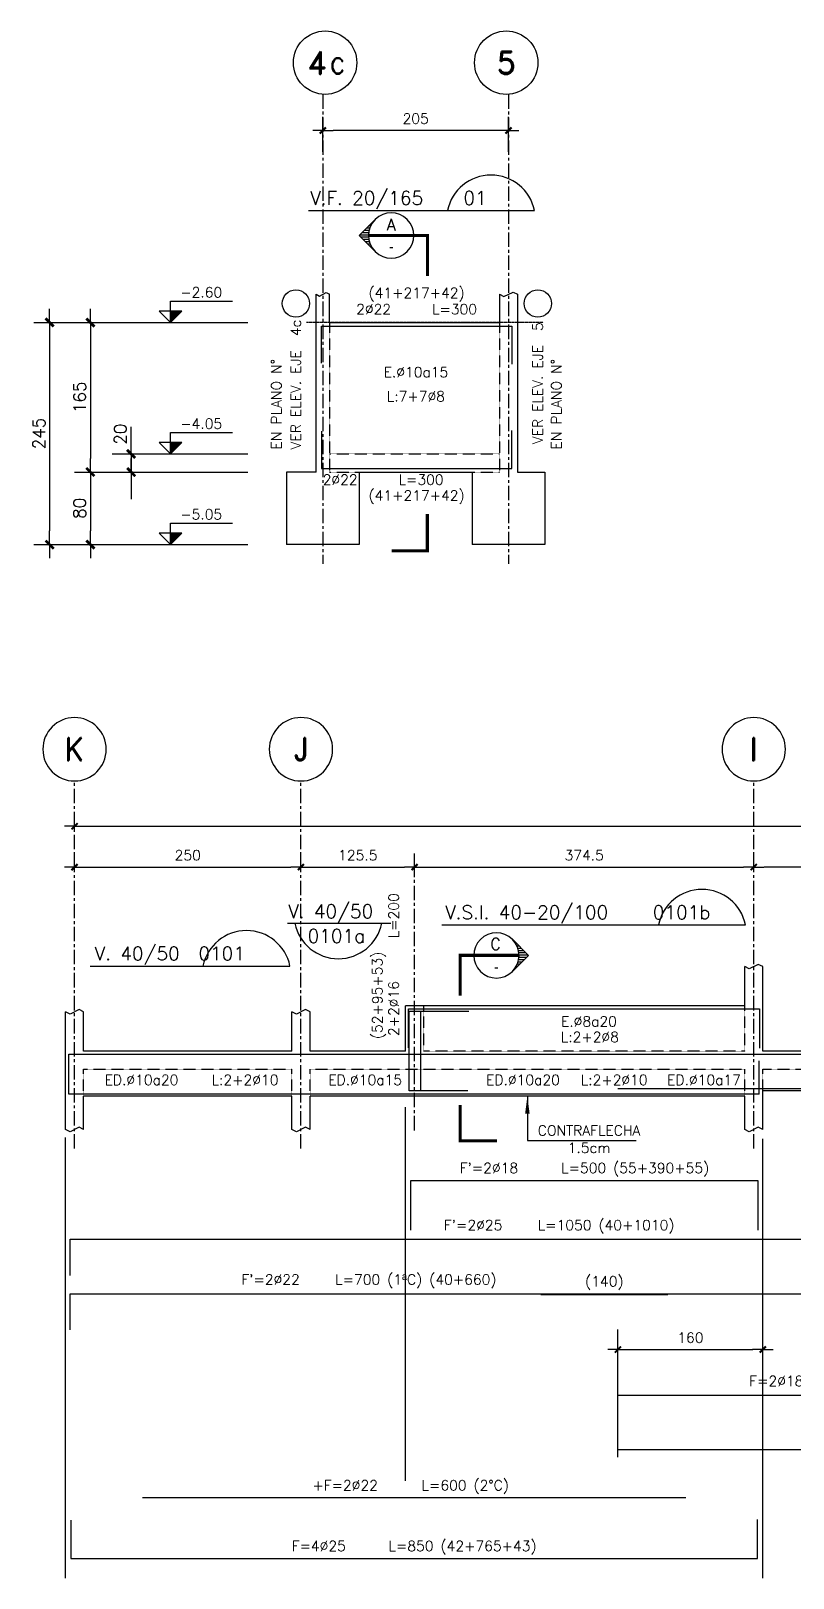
# Model space of a CAD drawing. Header units: millimetres. Extents: x 301 to 4303, y -474 to 2963.
# Drawn here: x 301 to 1142, y 1256 to 2963 of the extents above; entities that cross this region are included whole.
import ezdxf
from ezdxf.enums import TextEntityAlignment as Align

# ---------------------------------------------------------------- set-up
doc = ezdxf.new("R2010")
doc.units = ezdxf.units.MM
doc.header["$LTSCALE"] = 0.5
doc.linetypes.add('CENTER', pattern=[50.8, 31.75, -6.35, 6.35, -6.35])
doc.linetypes.add('DASHED', pattern=[0.75, 0.5, -0.25])
for name, color, linetype in [('A-LINEA 015', 6, 'Continuous'), ('CONTORNO', 3, 'Continuous'), ('CONTORNOS', 3, 'Continuous'), ('COTAS', 5, 'Continuous'), ('COTAS1', 2, 'Continuous'), ('Cotas2', 1, 'Continuous'), ('EJES', 1, 'CENTER'), ('fe', 7, 'Continuous'), ('NIVELES', 3, 'Continuous'), ('RADIER', 1, 'DASHED'), ('SEGMENTOS1', 2, 'DASHED'), ('TEXTOS-SM', 3, 'Continuous'), ('TEXTOS1', 9, 'Continuous')]:
    doc.layers.add(name, color=color, linetype=linetype)
doc.styles.add('ROMAND', font='romand')
doc.styles.add('ROMANS', font='romans')
doc.styles.add('ROMANS0', font='romans.shx')
doc.styles.get("Standard").update_dxf_attribs({"font": 'techl___.ttf'})
doc.dimstyles.new('ING-50', dxfattribs={"dimscale": 5, "dimtxt": 2.25, "dimasz": 2.25, "dimexe": 3, "dimexo": 0, "dimgap": 1.5, "dimtad": 1, "dimdec": 1, "dimzin": 12, "dimdsep": 46, "dimtxsty": 'ROMANS', "dimblk1": 'TICK1', "dimblk2": 'TICK1', "dimsah": 1, "dimcen": 0.09, "dimclrd": 2, "dimclre": 1, "dimclrt": 3, "dimadec": 1, "dimazin": 3, "dimtfac": 1, "dimtdec": 1, "dimtix": 1, "dimtmove": 2, "dimatfit": 3, "dimfxl": 3, "dimtolj": 1, "dimtzin": 12, "dimarcsym": 0})
doc.dimstyles.new('ING50', dxfattribs={"dimscale": 50, "dimtxt": 0.27, "dimasz": 0.3, "dimexe": 0.2, "dimexo": 1, "dimgap": 0.1, "dimtad": 1, "dimzin": 12, "dimdsep": 46, "dimtxsty": 'ROMANS', "dimblk1": 'TICK1', "dimblk2": 'TICK1', "dimsah": 1, "dimcen": 0.09, "dimse1": 1, "dimse2": 1, "dimclrd": 2, "dimclre": 4, "dimclrt": 3, "dimadec": 0, "dimazin": 0, "dimtfac": 1, "dimtix": 1, "dimtmove": 2, "dimatfit": 3, "dimldrblk": 'TICK1', "dimfxl": 1, "dimtolj": 1, "dimtzin": 12, "dimarcsym": 0})

# ---------------------------------------------------------------- blocks, each defined once
blk = doc.blocks.new('EJE-1')
at = {"color": 3, "linetype": 'Continuous'}
blk.add_circle((0, 0), 35, dxfattribs=at)
at = {"color": 5, "linetype": 'Continuous', "style": 'ROMAND'}
blk.add_attdef('0', text='', height=25, dxfattribs=at).set_placement((0.2, 0), align=Align.MIDDLE)
blk = doc.blocks.new('TICK1')
at = {"color": 2}
for points in [[(0, 0), (-1, 0)], [(0, 0), (1, 0)]]:
    blk.add_lwpolyline(points, dxfattribs=at)
at = {"color": 2, "const_width": 0.2}
blk.add_lwpolyline([(-0.3, -0.3), (0.3, 0.3)], dxfattribs=at)
blk = doc.blocks.new('*D261')
at = {"layer": 'Defpoints', "color": 0, "ltscale": 0.5}
for p in [(623, 2852.7), (623, 2829.3), (828, 2829.3)]:
    blk.add_point(p, dxfattribs=at)
at = {"layer": 'TEXTOS1', "color": 1, "lineweight": -2, "ltscale": 0.5}
for p, q in [((623, 2829.3), (623, 2867.7)), ((828, 2829.3), (828, 2867.7))]:
    blk.add_line(p, q, dxfattribs=at)
at = {"layer": 'TEXTOS1', "color": 2, "lineweight": -2, "ltscale": 0.5}
blk.add_line((816.7, 2852.7), (634.2, 2852.7), dxfattribs=at)
at = {"layer": 'TEXTOS1', "color": 2, "lineweight": -2, "ltscale": 0.5, "xscale": 11.25, "yscale": 11.25, "zscale": 11.25}
for p, rotation in [((623, 2852.7), 179.9999999999959), ((828, 2852.7), 359.999999999996)]:
    blk.add_blockref('TICK1', p, dxfattribs=dict(at, rotation=rotation))
at = {"layer": 'TEXTOS1', "color": 3, "ltscale": 0.5, "insert": (725.5, 2865.8), "char_height": 11.25, "attachment_point": 5, "style": 'ROMANS'}
blk.add_mtext('\\A1;205', dxfattribs=at)
blk = doc.blocks.new('eje-3')
at = {"color": 3, "linetype": 'Continuous'}
blk.add_circle((0, 0), 35, dxfattribs=at)
at = {"color": 5, "linetype": 'Continuous', "style": 'ROMAND'}
for height, p in [(25, (-9.2, 0)), (18, (13.7, -3.6))]:
    blk.add_attdef('0', text='', height=height, dxfattribs=at).set_placement(p, align=Align.MIDDLE)
blk = doc.blocks.new('nivel-el')
at = {"linetype": 'Continuous'}
blk.add_hatch(color=1, dxfattribs=at).paths.add_polyline_path([(0, 0), (12.5, 12.5), (0, 12.5)])
at = {"color": 3}
blk.add_lwpolyline([(0, 0), (12.5, 12.5), (0, 12.5), (-12.5, 12.5), (0, 0), (0, 12.5), (0, 23.6), (68.4, 23.6)], dxfattribs=at)
at = {"color": 3, "style": 'ROMANS'}
blk.add_attdef('%%P0.00', text='', height=11.2, dxfattribs=at).set_placement((34, 27.7), align=Align.CENTER)
blk = doc.blocks.new('*D262')
at = {"layer": 'COTAS1', "color": 2, "lineweight": -2}
blk.add_line((321.3, 2625.9), (321.3, 2410.9), dxfattribs=at)
at = {"layer": 'Defpoints', "color": 0}
for p in [(332.9, 2640.9), (321.3, 2395.9), (332.9, 2395.9)]:
    blk.add_point(p, dxfattribs=at)
at = {"layer": 'COTAS1', "color": 2, "lineweight": -2, "xscale": 15, "yscale": 15, "zscale": 15}
for p, rotation in [((321.3, 2640.9), 90), ((321.3, 2395.9), 270)]:
    blk.add_blockref('TICK1', p, dxfattribs=dict(at, rotation=rotation))
at = {"layer": 'COTAS1', "color": 3, "insert": (309.5, 2518.4), "char_height": 13.5, "attachment_point": 5, "rotation": 90, "style": 'ROMANS'}
blk.add_mtext('\\A1;245', dxfattribs=at)
blk = doc.blocks.new('*D263')
at = {"layer": 'COTAS1', "color": 2, "lineweight": -2}
blk.add_line((366.3, 2625.9), (366.3, 2490.9), dxfattribs=at)
at = {"layer": 'Defpoints', "color": 0}
for p in [(377.9, 2640.9), (366.3, 2475.9), (377.9, 2475.9)]:
    blk.add_point(p, dxfattribs=at)
at = {"layer": 'COTAS1', "color": 2, "lineweight": -2, "xscale": 15, "yscale": 15, "zscale": 15}
for p, rotation in [((366.3, 2640.9), 90), ((366.3, 2475.9), 270)]:
    blk.add_blockref('TICK1', p, dxfattribs=dict(at, rotation=rotation))
at = {"layer": 'COTAS1', "color": 3, "insert": (354.5, 2558.4), "char_height": 13.5, "attachment_point": 5, "rotation": 90, "style": 'ROMANS'}
blk.add_mtext('\\A1;165', dxfattribs=at)
blk = doc.blocks.new('*D264')
at = {"layer": 'COTAS1', "color": 2, "lineweight": -2}
blk.add_line((366.3, 2460.9), (366.3, 2410.9), dxfattribs=at)
at = {"layer": 'Defpoints', "color": 0}
for p in [(377.9, 2475.9), (366.3, 2395.9), (377.9, 2395.9)]:
    blk.add_point(p, dxfattribs=at)
at = {"layer": 'COTAS1', "color": 2, "lineweight": -2, "xscale": 15, "yscale": 15, "zscale": 15}
for p, rotation in [((366.3, 2475.9), 90), ((366.3, 2395.9), 270)]:
    blk.add_blockref('TICK1', p, dxfattribs=dict(at, rotation=rotation))
at = {"layer": 'COTAS1', "color": 3, "insert": (354.5, 2435.9), "char_height": 13.5, "attachment_point": 5, "rotation": 90, "style": 'ROMANS'}
blk.add_mtext('\\A1;80', dxfattribs=at)
blk = doc.blocks.new('*D265')
at = {"layer": 'COTAS1', "color": 2, "lineweight": -2}
for p, q in [((411.3, 2510.9), (411.3, 2525.9)), ((411.3, 2495.9), (411.3, 2475.9)), ((411.3, 2460.9), (411.3, 2445.9))]:
    blk.add_line(p, q, dxfattribs=at)
at = {"layer": 'Defpoints', "color": 0}
for p in [(422.9, 2495.9), (411.3, 2475.9), (422.9, 2475.9)]:
    blk.add_point(p, dxfattribs=at)
at = {"layer": 'COTAS1', "color": 2, "lineweight": -2, "xscale": 15, "yscale": 15, "zscale": 15}
for p, rotation in [((411.3, 2495.9), 270), ((411.3, 2475.9), 90)]:
    blk.add_blockref('TICK1', p, dxfattribs=dict(at, rotation=rotation))
at = {"layer": 'COTAS1', "color": 3, "insert": (399.5, 2517.7), "char_height": 13.5, "attachment_point": 5, "rotation": 90, "style": 'ROMANS'}
blk.add_mtext('\\A1;20', dxfattribs=at)
blk = doc.blocks.new('*D273')
at = {"layer": 'COTAS', "color": 1, "lineweight": -2}
for p, q in [((1098.8, 2035.6), (1098.8, 2055.1)), ((1448.8, 2035.6), (1448.8, 2055.1))]:
    blk.add_line(p, q, dxfattribs=at)
at = {"layer": 'COTAS', "color": 2, "lineweight": -2}
blk.add_line((1437.6, 2040.1), (1110.1, 2040.1), dxfattribs=at)
at = {"layer": 'Defpoints', "color": 0}
for p in [(1098.8, 2040.1), (1098.8, 2035.6), (1448.8, 2035.6)]:
    blk.add_point(p, dxfattribs=at)
at = {"layer": 'COTAS', "color": 2, "lineweight": -2, "xscale": 11.25, "yscale": 11.25, "zscale": 11.25, "rotation": 180}
blk.add_blockref('TICK1', (1098.8, 2040.1), dxfattribs=at)
at = {"layer": 'COTAS', "color": 2, "lineweight": -2, "xscale": 11.25, "yscale": 11.25, "zscale": 11.25}
blk.add_blockref('TICK1', (1448.8, 2040.1), dxfattribs=at)
at = {"layer": 'COTAS', "color": 3, "insert": (1273.8, 2053.2), "char_height": 11.25, "attachment_point": 5, "style": 'ROMANS'}
blk.add_mtext('\\A1;350', dxfattribs=at)
blk = doc.blocks.new('*D274')
at = {"layer": 'COTAS', "color": 1, "lineweight": -2}
for p, q in [((724.3, 2035.6), (724.3, 2055.1)), ((1098.8, 2035.6), (1098.8, 2055.1))]:
    blk.add_line(p, q, dxfattribs=at)
at = {"layer": 'COTAS', "color": 2, "lineweight": -2}
blk.add_line((735.6, 2040.1), (1087.6, 2040.1), dxfattribs=at)
at = {"layer": 'Defpoints', "color": 0}
for p in [(724.3, 2035.6), (1098.8, 2040.1), (1098.8, 2035.6)]:
    blk.add_point(p, dxfattribs=at)
at = {"layer": 'COTAS', "color": 2, "lineweight": -2, "xscale": 11.25, "yscale": 11.25, "zscale": 11.25, "rotation": 180}
blk.add_blockref('TICK1', (724.3, 2040.1), dxfattribs=at)
at = {"layer": 'COTAS', "color": 2, "lineweight": -2, "xscale": 11.25, "yscale": 11.25, "zscale": 11.25}
blk.add_blockref('TICK1', (1098.8, 2040.1), dxfattribs=at)
at = {"layer": 'COTAS', "color": 3, "insert": (911.6, 2053.2), "char_height": 11.25, "attachment_point": 5, "style": 'ROMANS'}
blk.add_mtext('\\A1;374.5', dxfattribs=at)
blk = doc.blocks.new('*D275')
at = {"layer": 'COTAS', "color": 1, "lineweight": -2}
for p, q in [((348.8, 2080.6), (348.8, 2100.1)), ((3228.8, 2080.6), (3228.8, 2100.1))]:
    blk.add_line(p, q, dxfattribs=at)
at = {"layer": 'COTAS', "color": 2, "lineweight": -2}
blk.add_line((360.1, 2085.1), (3217.6, 2085.1), dxfattribs=at)
at = {"layer": 'Defpoints', "color": 0}
for p in [(3228.8, 2085.1), (348.8, 2080.6), (3228.8, 2080.6)]:
    blk.add_point(p, dxfattribs=at)
at = {"layer": 'COTAS', "color": 2, "lineweight": -2, "xscale": 11.25, "yscale": 11.25, "zscale": 11.25, "rotation": 180}
blk.add_blockref('TICK1', (348.8, 2085.1), dxfattribs=at)
at = {"layer": 'COTAS', "color": 2, "lineweight": -2, "xscale": 11.25, "yscale": 11.25, "zscale": 11.25}
blk.add_blockref('TICK1', (3228.8, 2085.1), dxfattribs=at)
at = {"layer": 'COTAS', "color": 3, "insert": (1788.8, 2098.2), "char_height": 11.25, "attachment_point": 5, "style": 'ROMANS'}
blk.add_mtext('\\A1;2880', dxfattribs=at)
blk = doc.blocks.new('*D279')
at = {"layer": 'COTAS', "color": 1, "lineweight": -2}
for p, q in [((598.8, 2035.6), (598.8, 2055.1)), ((724.3, 2035.6), (724.3, 2055.1))]:
    blk.add_line(p, q, dxfattribs=at)
at = {"layer": 'COTAS', "color": 2, "lineweight": -2}
blk.add_line((610.1, 2040.1), (713.1, 2040.1), dxfattribs=at)
at = {"layer": 'Defpoints', "color": 0}
for p in [(598.8, 2035.6), (724.3, 2040.1), (724.3, 2035.6)]:
    blk.add_point(p, dxfattribs=at)
at = {"layer": 'COTAS', "color": 2, "lineweight": -2, "xscale": 11.25, "yscale": 11.25, "zscale": 11.25, "rotation": 180}
blk.add_blockref('TICK1', (598.8, 2040.1), dxfattribs=at)
at = {"layer": 'COTAS', "color": 2, "lineweight": -2, "xscale": 11.25, "yscale": 11.25, "zscale": 11.25}
blk.add_blockref('TICK1', (724.3, 2040.1), dxfattribs=at)
at = {"layer": 'COTAS', "color": 3, "insert": (661.6, 2053.2), "char_height": 11.25, "attachment_point": 5, "style": 'ROMANS'}
blk.add_mtext('\\A1;125.5', dxfattribs=at)
blk = doc.blocks.new('*D280')
at = {"layer": 'COTAS', "color": 1, "lineweight": -2}
for p, q in [((348.8, 2035.6), (348.8, 2055.1)), ((598.8, 2035.6), (598.8, 2055.1))]:
    blk.add_line(p, q, dxfattribs=at)
at = {"layer": 'COTAS', "color": 2, "lineweight": -2}
blk.add_line((360.1, 2040.1), (587.6, 2040.1), dxfattribs=at)
at = {"layer": 'Defpoints', "color": 0}
for p in [(348.8, 2035.6), (598.8, 2040.1), (598.8, 2035.6)]:
    blk.add_point(p, dxfattribs=at)
at = {"layer": 'COTAS', "color": 2, "lineweight": -2, "xscale": 11.25, "yscale": 11.25, "zscale": 11.25, "rotation": 180}
blk.add_blockref('TICK1', (348.8, 2040.1), dxfattribs=at)
at = {"layer": 'COTAS', "color": 2, "lineweight": -2, "xscale": 11.25, "yscale": 11.25, "zscale": 11.25}
blk.add_blockref('TICK1', (598.8, 2040.1), dxfattribs=at)
at = {"layer": 'COTAS', "color": 3, "insert": (473.8, 2053.2), "char_height": 11.25, "attachment_point": 5, "style": 'ROMANS'}
blk.add_mtext('\\A1;250', dxfattribs=at)
blk = doc.blocks.new('*D286')
at = {"layer": 'COTAS', "color": 1, "lineweight": -2}
for p, q in [((948.8, 1503.4), (948.8, 1522.9)), ((1108.8, 1503.4), (1108.8, 1522.9))]:
    blk.add_line(p, q, dxfattribs=at)
at = {"layer": 'COTAS', "color": 2, "lineweight": -2}
blk.add_line((960.1, 1507.9), (1097.6, 1507.9), dxfattribs=at)
at = {"layer": 'Defpoints', "color": 0}
for p in [(948.8, 1503.4), (1108.8, 1507.9), (1108.8, 1503.4)]:
    blk.add_point(p, dxfattribs=at)
at = {"layer": 'COTAS', "color": 2, "lineweight": -2, "xscale": 11.25, "yscale": 11.25, "zscale": 11.25, "rotation": 180}
blk.add_blockref('TICK1', (948.8, 1507.9), dxfattribs=at)
at = {"layer": 'COTAS', "color": 2, "lineweight": -2, "xscale": 11.25, "yscale": 11.25, "zscale": 11.25}
blk.add_blockref('TICK1', (1108.8, 1507.9), dxfattribs=at)
at = {"layer": 'COTAS', "color": 3, "insert": (1028.8, 1521), "char_height": 11.25, "attachment_point": 5, "style": 'ROMANS'}
blk.add_mtext('\\A1;160', dxfattribs=at)
blk = doc.blocks.new('FLECHA')
at = {"color": 2}
blk.add_lwpolyline([(0, 0, 0, 5, 0), (19.2, 0, 5, 5, 0)], format="xyseb", dxfattribs=at)
blk = doc.blocks.new('*X11')
at = {"color": 0}
for p, q in [((2610.1, 1260), (2610.4, 1260)), ((2611.9, 1257.5), (2612.9, 1257.5)), ((2613.2, 1255), (2615.4, 1255)), ((2614.2, 1252.5), (2617.9, 1252.5)), ((2614.9, 1250), (2620.4, 1250)), ((2615.3, 1247.5), (2622.9, 1247.5)), ((2610.9, 1230), (2611.4, 1230)), ((2612.4, 1232.5), (2613.9, 1232.5)), ((2613.6, 1235), (2616.4, 1235)), ((2614.5, 1237.5), (2618.9, 1237.5)), ((2615.1, 1240), (2621.4, 1240)), ((2615.4, 1242.5), (2623.9, 1242.5)), ((2615.5, 1245), (2625.4, 1245)), ((2608.8, 1227.5), (2608.9, 1227.5))]:
    blk.add_line(p, q, dxfattribs=at)
blk = doc.blocks.new('corte2')
at = {"color": 2, "linetype": 'Continuous'}
for p, q in [((-57.7, 17.7), (-75.4, 0)), ((-75.4, 0), (-57.7, -17.7))]:
    blk.add_line(p, q, dxfattribs=at)
at = {"color": 2, "linetype": 'Continuous', "const_width": 3.5}
blk.add_lwpolyline([(-65, 0), (0, 0), (0, -44.5)], dxfattribs=at)
at = {"color": 2, "linetype": 'Continuous'}
blk.add_arc((-40, 0), 25, 135, 225, dxfattribs=at)
at = {"color": 1, "linetype": 'Continuous'}
blk.add_arc((-40, 0), 25, 225, 135, dxfattribs=at)
at = {"color": 2, "linetype": 'Continuous', "xscale": -1}
blk.add_blockref('*X11', (2550.5, -1244.5), dxfattribs=at)
at = {"color": 3, "linetype": 'Continuous', "style": 'ROMAND'}
blk.add_attdef('A', text='', height=13, dxfattribs=at).set_placement((-40, 12), align=Align.MIDDLE)
at = {"color": 3, "linetype": 'Continuous'}
blk.add_attdef('-', text='', height=13, dxfattribs=at).set_placement((-40, -12), align=Align.MIDDLE)
blk = doc.blocks.new('corte9')
at = {"color": 2, "const_width": 3.51}
blk.add_lwpolyline([(0, 39.5), (0, 0), (40.5, 0)], dxfattribs=at)
blk = doc.blocks.new('*X9')
at = {"color": 0}
for p, q in [((2610.1, 1260), (2610.4, 1260)), ((2611.9, 1257.5), (2612.9, 1257.5)), ((2613.2, 1255), (2615.4, 1255)), ((2614.2, 1252.5), (2617.9, 1252.5)), ((2614.9, 1250), (2620.4, 1250)), ((2615.3, 1247.5), (2622.9, 1247.5)), ((2610.9, 1230), (2611.4, 1230)), ((2612.4, 1232.5), (2613.9, 1232.5)), ((2613.6, 1235), (2616.4, 1235)), ((2614.5, 1237.5), (2618.9, 1237.5)), ((2615.1, 1240), (2621.4, 1240)), ((2615.4, 1242.5), (2623.9, 1242.5)), ((2615.5, 1245), (2625.4, 1245)), ((2608.8, 1227.5), (2608.9, 1227.5))]:
    blk.add_line(p, q, dxfattribs=at)
blk = doc.blocks.new('corte1')
at = {"color": 2, "linetype": 'Continuous'}
for p, q in [((57.7, 17.7), (75.4, 0)), ((75.4, 0), (57.7, -17.7))]:
    blk.add_line(p, q, dxfattribs=at)
at = {"color": 2, "linetype": 'Continuous', "const_width": 3.5}
blk.add_lwpolyline([(65, 0), (0, 0), (0, -44.5)], dxfattribs=at)
at = {"color": 1, "linetype": 'Continuous'}
blk.add_arc((40, 0), 25, 45, 315, dxfattribs=at)
at = {"color": 2, "linetype": 'Continuous'}
blk.add_arc((40, 0), 25, 315, 45, dxfattribs=at)
blk.add_blockref('*X9', (-2550.5, -1244.5), dxfattribs=at)
at = {"color": 3, "linetype": 'Continuous', "style": 'ROMAND', "text_generation_flag": 6}
blk.add_attdef('E', text='', height=13, rotation=180, dxfattribs=at).set_placement((39.1, 12.6), align=Align.MIDDLE)
at = {"color": 3, "linetype": 'Continuous', "text_generation_flag": 6}
blk.add_attdef('-', text='', height=13, rotation=180, dxfattribs=at).set_placement((39.9, -12.6), align=Align.MIDDLE)

msp = doc.modelspace()

# ---------------------------------------------------------------- linework, layer by layer
at = {"color": 5}
for p, q in [((607.309, 2764.416), (856.704, 2764.416)), ((584.114, 1978.142), (697.934, 1978.142)), ((754.429, 1976.394), (1089.683, 1976.394)), ((366.224, 1930.954), (586.685, 1930.954))]:
    msp.add_line(p, q, dxfattribs=at)
at = {"color": 3}
for centre, start, end in [((808.675, 2754.498), 11.668035, 168.331965), ((1041.654, 1966.476), 11.668035, 168.331965), ((538.656, 1921.036), 11.668035, 168.331965), ((640.114, 1988.061), 191.668035, 348.331965)]:
    msp.add_arc(centre, 49.042, start, end, dxfattribs=at)
at = {"layer": 'CONTORNO'}
for p, q in [((615.495, 2475.916), (615.495, 2671.977)), ((630.495, 2640.916), (630.495, 2671.977)), ((817.995, 2671.977), (817.995, 2640.916)), ((837.995, 2671.977), (837.995, 2475.916)), ((630.495, 2640.916), (817.995, 2640.916)), ((615.495, 2475.916), (582.995, 2475.916)), ((582.995, 2475.916), (582.995, 2395.916)), ((662.995, 2475.916), (662.995, 2395.916)), ((662.995, 2475.916), (787.995, 2475.916)), ((787.995, 2475.916), (787.995, 2395.916)), ((837.995, 2475.916), (867.995, 2475.916)), ((867.995, 2475.916), (867.995, 2395.916)), ((662.995, 2395.916), (582.995, 2395.916)), ((867.995, 2395.916), (787.995, 2395.916))]:
    msp.add_line(p, q, dxfattribs=at)
at = {"layer": 'CONTORNOS', "color": 2, "ltscale": 0.5}
for p, q in [((615.495, 2671.977), (619.245, 2670.102)), ((619.245, 2670.102), (626.745, 2673.852)), ((626.745, 2673.852), (630.495, 2671.977)), ((817.995, 2671.977), (822.995, 2669.477)), ((822.995, 2669.477), (832.995, 2674.477)), ((832.995, 2674.477), (837.995, 2671.977)), ((1093.814, 1927.827), (1088.814, 1930.327)), ((1103.814, 1932.827), (1093.814, 1927.827)), ((1108.814, 1930.327), (1103.814, 1932.827)), ((343.814, 1877.827), (338.814, 1880.327)), ((353.814, 1882.827), (343.814, 1877.827)), ((358.814, 1880.327), (353.814, 1882.827)), ((593.814, 1877.827), (588.814, 1880.327)), ((603.814, 1882.827), (593.814, 1877.827)), ((608.814, 1880.327), (603.814, 1882.827)), ((343.814, 1748.059), (338.814, 1750.559)), ((353.814, 1753.059), (343.814, 1748.059)), ((358.814, 1750.559), (353.814, 1753.059)), ((593.814, 1748.059), (588.814, 1750.559)), ((603.814, 1753.059), (593.814, 1748.059)), ((608.814, 1750.559), (603.814, 1753.059)), ((1093.814, 1748.059), (1088.814, 1750.559)), ((1103.814, 1753.059), (1093.814, 1748.059)), ((1108.814, 1750.559), (1103.814, 1753.059))]:
    msp.add_line(p, q, dxfattribs=at)
at = {"layer": 'CONTORNOS', "ltscale": 0.5}
for p, q in [((1088.814, 1887.222), (1088.814, 1930.327)), ((1108.814, 1837.222), (1108.814, 1930.327)), ((338.814, 1750.559), (338.814, 1880.327)), ((358.814, 1837.222), (358.814, 1880.327)), ((588.814, 1837.222), (588.814, 1880.327)), ((608.814, 1837.222), (608.814, 1880.327)), ((1088.814, 1887.222), (714.314, 1887.222)), ((714.314, 1837.222), (714.314, 1887.222)), ((588.814, 1837.222), (358.814, 1837.222)), ((714.314, 1837.222), (608.814, 1837.222)), ((1438.814, 1837.222), (1108.814, 1837.222)), ((1108.814, 1750.559), (1108.814, 1793.222)), ((1438.814, 1793.222), (1108.814, 1793.222)), ((358.814, 1750.559), (358.814, 1787.222)), ((588.814, 1787.222), (358.814, 1787.222)), ((588.814, 1750.559), (588.814, 1787.222)), ((608.814, 1750.559), (608.814, 1787.222)), ((1088.814, 1787.222), (608.814, 1787.222)), ((1088.814, 1750.559), (1088.814, 1787.222))]:
    msp.add_line(p, q, dxfattribs=at)
at = {"layer": 'Cotas2'}
for p, q in [((303.793, 2640.916), (539.994, 2640.916)), ((390.506, 2495.92), (539.994, 2495.92)), ((348.592, 2475.92), (539.994, 2475.92)), ((303.793, 2395.916), (539.994, 2395.916)), ((714.314, 1362.949), (714.314, 1775.183)), ((338.814, 1255.796), (338.814, 1741.73)), ((1108.814, 1255.796), (1108.814, 1740.476)), ((948.814, 1389.037), (948.814, 1529.959))]:
    msp.add_line(p, q, dxfattribs=at)
at = {"layer": 'EJES'}
for p, q in [((622.995, 2892.515), (622.995, 2374.828)), ((827.995, 2892.515), (827.995, 2374.828)), ((348.814, 1729.655), (348.814, 2135.096)), ((598.814, 1729.655), (598.814, 2135.096)), ((1098.814, 1729.655), (1098.814, 2135.096)), ((724.314, 1749.698), (724.314, 2052.938))]:
    msp.add_line(p, q, dxfattribs=at)
at = {"layer": 'fe', "ltscale": 0.5}
msp.add_line((1104.72, 1789.483), (1104.72, 1826.55), dxfattribs=at)
at = {"layer": 'fe', "color": 6, "ltscale": 0.5}
msp.add_line((863.814, 1568.51), (1003.814, 1568.51), dxfattribs=at)
at = {"layer": 'fe', "ltscale": 0.5}
for points in [[(621.495, 2595.916), (621.495, 2636.916), (831.495, 2636.916), (831.495, 2594.916)], [(621.495, 2520.916), (621.495, 2479.916), (831.495, 2479.916), (831.495, 2521.916)], [(717.47, 1840.616), (717.47, 1883.576), (1105.155, 1883.576), (1105.155, 1840.249)], [(770.314, 1793.222), (718.314, 1793.222), (718.314, 1881.222), (771.314, 1881.222)], [(783.078, 1793.222), (731.078, 1793.222), (731.078, 1881.222), (784.078, 1881.222)], [(1104.72, 1789.483), (342.574, 1789.483), (342.574, 1833.764), (3236.02, 1833.764), (3236.02, 1789.483), (2720.769, 1789.483)], [(2888.814, 1795.483), (948.814, 1795.483)], [(720.314, 1639.51), (720.314, 1694.51), (1103.314, 1694.51), (1103.314, 1639.51)], [(343.814, 1589.51), (343.814, 1629.51), (1353.814, 1629.51)], [(343.814, 1529.51), (343.814, 1569.51), (1003.814, 1569.51)], [(863.814, 1569.51), (1813.814, 1569.51)], [(948.814, 1457.51), (1448.814, 1457.51)], [(948.814, 1397.51), (2148.814, 1397.51)], [(423.814, 1344.51), (1023.814, 1344.51)], [(344.814, 1319.51), (344.814, 1277.51), (1102.814, 1277.51), (1102.814, 1320.51)]]:
    msp.add_lwpolyline(points, dxfattribs=at)
at = {"layer": 'fe', "color": 2}
for centre in [(593.262, 2661.86), (860.391, 2661.86)]:
    msp.add_circle(centre, 15.07, dxfattribs=at)
at = {"layer": 'RADIER', "ltscale": 0.5}
msp.add_line((866.432, 2640.916), (604.81, 2640.916), dxfattribs=at)
at = {"layer": 'SEGMENTOS1'}
for p, q in [((630.495, 2640.916), (630.495, 2475.916)), ((817.995, 2640.916), (817.995, 2475.916)), ((630.495, 2495.916), (817.995, 2495.916)), ((630.495, 2475.916), (662.995, 2475.916)), ((787.995, 2475.916), (817.995, 2475.916)), ((734.314, 1837.222), (734.314, 1887.222)), ((1088.814, 1837.222), (1088.814, 1887.222)), ((1088.814, 1837.222), (734.314, 1837.222)), ((358.814, 1817.222), (588.814, 1817.222)), ((358.814, 1787.222), (358.814, 1817.222)), ((588.814, 1787.222), (588.814, 1817.222)), ((608.814, 1817.222), (1088.814, 1817.222)), ((608.814, 1787.222), (608.814, 1817.222)), ((1088.814, 1787.222), (1088.814, 1817.222)), ((1108.814, 1817.222), (1438.814, 1817.222)), ((1108.814, 1793.222), (1108.814, 1817.222))]:
    msp.add_line(p, q, dxfattribs=at)
at = {"layer": 'TEXTOS1', "color": 1, "ltscale": 0.5}
for p, q in [((848.814, 1787.222), (848.814, 1738.621)), ((848.814, 1738.621), (968.78, 1738.621))]:
    msp.add_line(p, q, dxfattribs=at)

# ---------------------------------------------------------------- block references
at = {"layer": 'A-LINEA 015', "ltscale": 0.5}
ref = msp.add_blockref('eje-3', (625.495, 2927.515), dxfattribs=at)
ref.add_attrib('0', '4', dxfattribs={"layer": '0', "color": 5, "linetype": 'Continuous', "height": 25, "style": 'ROMAND'}).set_placement((616.305, 2927.515), align=Align.MIDDLE)
ref.add_attrib('0', 'C', dxfattribs={"layer": '0', "color": 5, "linetype": 'Continuous', "height": 18, "style": 'ROMAND'}).set_placement((639.182, 2923.932), align=Align.MIDDLE)
msp.add_blockref('EJE-1', (825.495, 2927.515), dxfattribs=at).add_auto_attribs({'0': '5'})
ref = msp.add_blockref('EJE-1', (348.814, 2170.096), dxfattribs=dict(at, xscale=-1))
ref.add_attrib('0', 'K', dxfattribs={"layer": '0', "color": 5, "linetype": 'Continuous', "height": 25, "style": 'ROMAND'}).set_placement((348.585, 2170.096), align=Align.MIDDLE)
ref = msp.add_blockref('EJE-1', (598.814, 2170.096), dxfattribs=dict(at, xscale=-1))
ref.add_attrib('0', 'J', dxfattribs={"layer": '0', "color": 5, "linetype": 'Continuous', "height": 25, "style": 'ROMAND'}).set_placement((598.585, 2170.096), align=Align.MIDDLE)
ref = msp.add_blockref('EJE-1', (1098.814, 2170.096), dxfattribs=dict(at, xscale=-1))
ref.add_attrib('0', 'I', dxfattribs={"layer": '0', "color": 5, "linetype": 'Continuous', "height": 25, "style": 'ROMAND'}).set_placement((1098.585, 2170.096), align=Align.MIDDLE)
at = {"layer": 'CONTORNOS', "ltscale": 0.5}
for name, p, values in [('corte2', (738.453, 2736.843), {'-': '-', 'A': 'A'}), ('corte1', (774.631, 1942.72), {'-': '-', 'E': 'C'})]:
    msp.add_blockref(name, p, dxfattribs=at).add_auto_attribs(values)
at = {"layer": 'CONTORNOS', "ltscale": 0.5, "rotation": 90}
msp.add_blockref('corte9', (738.453, 2388.957), dxfattribs=at)
at = {"layer": 'CONTORNOS', "ltscale": 0.5}
msp.add_blockref('corte9', (774.631, 1738.13), dxfattribs=at)
at = {"layer": 'NIVELES'}
for p, values in [((454.715, 2640.916), {'%%P0.00': '-2.60'}), ((454.715, 2495.916), {'%%P0.00': '-4.05'}), ((454.715, 2395.916), {'%%P0.00': '-5.05'})]:
    msp.add_blockref('nivel-el', p, dxfattribs=at).add_auto_attribs(values)
at = {"layer": 'TEXTOS1', "color": 1, "ltscale": 0.5, "rotation": 270}
msp.add_blockref('FLECHA', (848.814, 1787.222), dxfattribs=at)

# ---------------------------------------------------------------- texts
at = {"color": 4, "style": 'ROMANS'}
for s, p in [('V.F. 20/165   01', (609.042, 2770.759)), ('V. 40/50', (584.776, 1983.787)), ('V.S.I. 40-20/100   0101b', (758.064, 1982.738)), ('0101a', (606.172, 1956.656)), ('V. 40/50  0101', (371.113, 1937.298))]:
    msp.add_text(s, height=15, dxfattribs=at).set_placement(p)
at = {"layer": 'fe', "color": 9, "style": 'ROMANS'}
for s, p in [('VER ELEV. EJE  4c', (598.716, 2500.802)), ('VER ELEV. EJE  5', (865.846, 2506.593)), ('EN PLANO N%%D ', (577.269, 2500.802)), ('EN PLANO N%%D ', (886.393, 2500.802))]:
    msp.add_text(s, height=11.25, rotation=90, dxfattribs=at).set_placement(p)
at = {"layer": 'fe', "color": 9, "ltscale": 0.5, "style": 'ROMANS0'}
msp.add_text('(140)', height=11.25, dxfattribs=at).set_placement((933.814, 1577.51), align=Align.CENTER)
at = {"layer": 'TEXTOS-SM', "ltscale": 0.5, "style": 'ROMANS0'}
for s, rotation, p in [('(41+217+42)', 360, (726.495, 2667.89)), ('2%%c22     L=300', 360, (726.495, 2649.89)), ('2%%c22     L=300', 360, (689.573, 2461.83)), ('(41+217+42)', 360, (726.495, 2444.412)), ('2+2%%c16     L=200', 90, (706.801, 1932.496)), ('(52+95+53)', 90, (688.801, 1898.524))]:
    msp.add_text(s, height=11.25, rotation=rotation, dxfattribs=at).set_placement(p, align=Align.CENTER)
for s, p in [("F'=2%%c18     L=500 (55+390+55)", (911.814, 1702.51)), ("F'=2%%c25    L=1050 (40+1010)", (883.911, 1639.51)), ("F'=2%%c22    L=700 (1ªC) (40+660)", (673.814, 1579.51)), ('F=2%%c18    L=500  (1ªC) ', (1198.814, 1467.51)), ('+F=2%%c22     L=600 (2°C) ', (723.814, 1352.51)), ('F=4%%c25     L=850 (42+765+43)', (723.814, 1285.51))]:
    msp.add_text(s, height=11.25, dxfattribs=at).set_placement(p, align=Align.CENTER)
at = {"layer": 'TEXTOS1', "color": 9, "style": 'ROMANS'}
for s, p in [('E.%%C10a15', (725.742, 2580.5)), ('L:7+7%%C8', (725.742, 2553.832))]:
    msp.add_text(s, height=11.25, dxfattribs=at).set_placement(p, align=Align.CENTER)
at = {"layer": 'TEXTOS1', "style": 'ROMANS'}
for s, p in [('E.%%c8a20', (916.802, 1864.203)), ('L:2+2%%C8', (917.835, 1847.041)), ('ED.%%c10a20', (422.76, 1799.67)), ('L:2+2%%C10', (537.053, 1799.67)), ('ED.%%c10a15', (669.728, 1799.67)), ('ED.%%c10a20', (843.936, 1799.67)), ('L:2+2%%C10', (944.719, 1799.67)), ('ED.%%c10a17', (1043.867, 1799.67)), ('CONTRAFLECHA', (916.958, 1743.842)), ('1.5cm', (916.958, 1724.817))]:
    msp.add_text(s, height=11.25, dxfattribs=at).set_placement(p, align=Align.CENTER)

# ---------------------------------------------------------------- dimensions: what is measured, and where the dimension line sits
at = {"layer": 'COTAS'}
for base, p1, p2, picture, middle in [((3228.814, 2085.096), (348.814, 2080.596), (3228.814, 2080.596), '*D275', (1788.814, 2098.221)), ((598.814, 2040.096), (348.814, 2035.596), (598.814, 2035.596), '*D280', (473.814, 2053.221)), ((724.314, 2040.096), (598.814, 2035.596), (724.314, 2035.596), '*D279', (661.564, 2053.221)), ((1098.814, 2040.096), (724.314, 2035.596), (1098.814, 2035.596), '*D274', (911.564, 2053.221)), ((1108.814, 1507.896), (948.814, 1503.396), (1108.814, 1503.396), '*D286', (1028.814, 1521.021))]:
    dim = msp.add_linear_dim(base=base, p1=p1, p2=p2, dimstyle='ING-50', dxfattribs=at)
    dim.commit()
    dim.dimension.update_dxf_attribs({"geometry": picture, "text_midpoint": middle})
dim = msp.add_linear_dim(base=(1098.814, 2040.096), p1=(1448.814, 2035.596), p2=(1098.814, 2035.596), angle=180, dimstyle='ING-50', dxfattribs=at)
dim.commit()
dim.dimension.update_dxf_attribs({"geometry": '*D273', "text_midpoint": (1273.814, 2053.221)})
at = {"layer": 'COTAS1'}
for base, p1, p2, picture, middle in [((321.252, 2395.916), (332.891, 2640.916), (332.891, 2395.916), '*D262', (309.502, 2518.416)), ((366.252, 2475.92), (377.891, 2640.916), (377.891, 2475.92), '*D263', (354.502, 2558.418)), ((366.252, 2395.916), (377.891, 2475.92), (377.891, 2395.916), '*D264', (354.502, 2435.918))]:
    dim = msp.add_linear_dim(base=base, p1=p1, p2=p2, angle=90, dimstyle='ING50', dxfattribs=at)
    dim.commit()
    dim.dimension.update_dxf_attribs({"geometry": picture, "text_midpoint": middle})
dim = msp.add_linear_dim(base=(411.252, 2475.92), p1=(422.891, 2495.92), p2=(422.891, 2475.92), angle=90, dimstyle='ING50', dxfattribs=at)
dim.commit()
dim.dimension.update_dxf_attribs({"geometry": '*D265', "text_midpoint": (399.502, 2517.686), "dimtype": 160})
at = {"layer": 'TEXTOS1', "ltscale": 0.5}
dim = msp.add_aligned_dim(p1=(827.995, 2829.342), p2=(622.995, 2829.342), distance=-23.344, dimstyle='ING-50', dxfattribs=at)
dim.commit()
dim.dimension.update_dxf_attribs({"geometry": '*D261', "text_midpoint": (725.495, 2865.81)})

doc.saveas('drawing.dxf')
